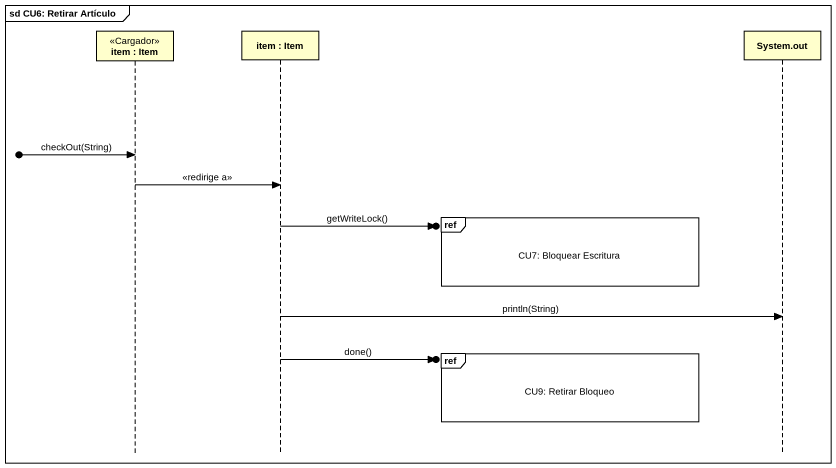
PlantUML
@startuml
mainframe sd CU6: Retirar Artículo
hide footbox
participant "item : Item" as item <<Cargador>>
participant "item : Item" as item_2
participant "System.out" as System_out

[o-> item : checkOut(String)
item -> item_2 : <<redirige a>>
ref over System_out : CU7: Bloquear Escritura
item_2 ->o] : getWriteLock()
item_2 -> System_out : println(String)
ref over System_out : CU9: Retirar Bloqueo
item_2 ->o] : done()
@enduml
